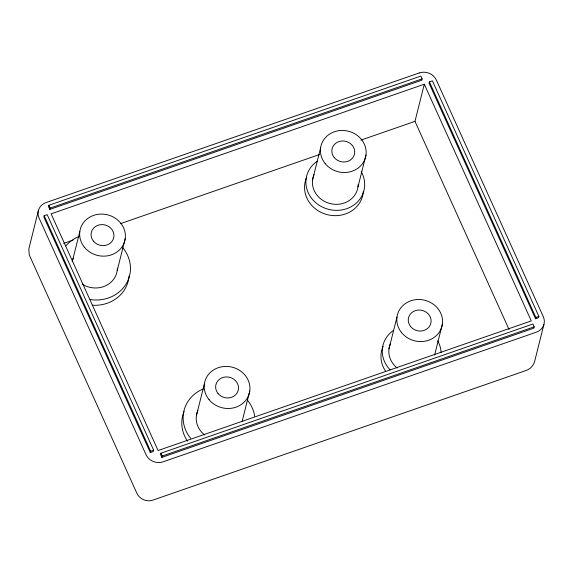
<?xml version="1.0" encoding="UTF-8"?>
<svg xmlns="http://www.w3.org/2000/svg" width="573" height="573" viewBox="0 0 573 573"><rect width="100%" height="100%" fill="white"/><g stroke="black" fill="none" stroke-linecap="round" stroke-linejoin="round"><path stroke-width="0.86" d="M38.463 210.312L28.808 248.976L29.266 254.942L136.775 493.067C139.404 499.076 146.795 502.342 152.984 500.1L526.114 370.487C530.183 369.119 533.427 365.703 534.602 361.577L543.927 324.44M44.178 215.706L43.842 217.031L150.305 452.584L153.313 451.538L153.65 450.206L47.187 214.66L44.178 215.706L150.642 451.252L150.305 452.584M48.863 205.277L48.526 206.602L49.801 209.417L421.792 80.206L422.129 78.873L420.854 76.059L48.863 205.277L50.138 208.092L49.801 209.417M72.241 261.703L79.805 231.599M117.214 270.47L125.208 238.647M160.927 453.222L160.598 454.547L161.873 457.369L533.857 328.15L534.194 326.825L532.919 324.01L160.927 453.222L162.202 456.036L161.873 457.369M196.374 415.754L204.368 383.924M242.214 421.083L249.778 390.972M312.579 179.793L320.579 147.963M357.989 186.841L365.982 155.011M509.082 329.568L414.974 121.354L424.307 84.224L51.112 213.851L158.084 450.528L531.278 320.894L424.307 84.224M429.406 81.889L429.077 83.214L535.54 318.767L538.548 317.721L538.878 316.396L432.414 80.843L429.406 81.889L535.87 317.442L535.54 318.767M388.988 348.85L396.989 317.019M434.613 355.031L442.392 324.067M50.138 208.092L422.129 78.873M63.739 243.36L73.022 240.137M120.309 223.714L319.569 154.495M360.94 140.127L414.974 121.354M150.642 451.252L153.65 450.206M535.87 317.442L538.878 316.396M162.202 456.036L534.194 326.825M363.311 191.403A29.567 26.881 14.1 0 1 327.484 214.71A29.567 26.881 14.1 0 1 306.691 177.344M385.679 371.347A29.567 26.881 14.1 0 1 383.101 346.4M187.421 441.067A36.135 32.854 14.1 0 1 184.091 411.586M129.04 276.086A36.135 32.854 14.1 0 1 92.167 305.223M361.269 171.735A29.567 26.881 14.1 0 1 350.547 207.046A29.567 26.881 14.1 0 1 311.075 197.656A29.567 26.881 14.1 0 1 317.206 161.257M190.723 438.409A36.135 32.854 14.1 0 1 203.515 388.866M247.429 400.147A36.135 32.854 14.1 0 1 254.684 416.191M204.618 434.964A22.992 20.907 14.1 0 1 197.878 410.504M122.866 247.823A36.135 32.854 14.1 0 1 125.781 284.537A36.135 32.854 14.1 0 1 90.09 299.543M65.831 245.86A36.135 32.854 14.1 0 1 78.952 236.534M117.386 268.128A22.992 20.907 14.1 0 1 105.353 285.906A22.992 20.907 14.1 0 1 82.125 284.101M72.27 261.13A22.992 20.907 14.1 0 1 73.315 258.179M358.161 184.499A22.992 20.907 14.1 0 1 330.779 203.73A22.992 20.907 14.1 0 1 314.083 174.543M397.239 368.059A22.992 20.907 14.1 0 1 390.492 343.599M390.156 369.879A29.567 26.881 14.1 0 1 393.615 330.313M437.679 340.792A29.567 26.881 14.1 0 1 441.081 352.495M419.214 72.95L46.019 202.584A13.143 11.947 14.1 0 0 39.071 218.034L146.043 454.711A13.143 11.947 14.1 0 0 163.176 461.802L536.371 332.168A13.143 11.947 14.1 0 0 543.319 316.719L436.347 80.041A13.143 11.947 14.1 0 0 419.214 72.95M410.669 326.624A11.496 10.45 14.1 0 0 430.287 324.927A11.496 10.45 14.1 0 0 418.111 310.065A11.496 10.45 14.1 0 0 410.669 326.624M334.26 157.575A11.496 10.45 14.1 0 0 353.878 155.87A11.496 10.45 14.1 0 0 341.701 141.015A11.496 10.45 14.1 0 0 334.26 157.575M93.485 241.204A11.496 10.45 14.1 0 0 113.11 239.507A11.496 10.45 14.1 0 0 100.927 224.645A11.496 10.45 14.1 0 0 93.485 241.204M218.048 393.536A11.496 10.45 14.1 0 0 237.673 391.832A11.496 10.45 14.1 0 0 225.49 376.977A11.496 10.45 14.1 0 0 218.048 393.536M325.235 163.656A22.992 20.907 14.1 0 0 364.478 160.254A22.992 20.907 14.1 0 0 340.118 130.544A22.992 20.907 14.1 0 0 325.235 163.656M401.644 332.712A22.992 20.907 14.1 0 0 440.888 329.31A22.992 20.907 14.1 0 0 416.528 299.593A22.992 20.907 14.1 0 0 401.644 332.712M209.03 399.625A22.992 20.907 14.1 0 0 248.274 396.222A22.992 20.907 14.1 0 0 223.914 366.505A22.992 20.907 14.1 0 0 209.03 399.625M84.467 247.292A22.992 20.907 14.1 0 0 123.711 243.89A22.992 20.907 14.1 0 0 99.351 214.173A22.992 20.907 14.1 0 0 84.467 247.292"/></g></svg>
